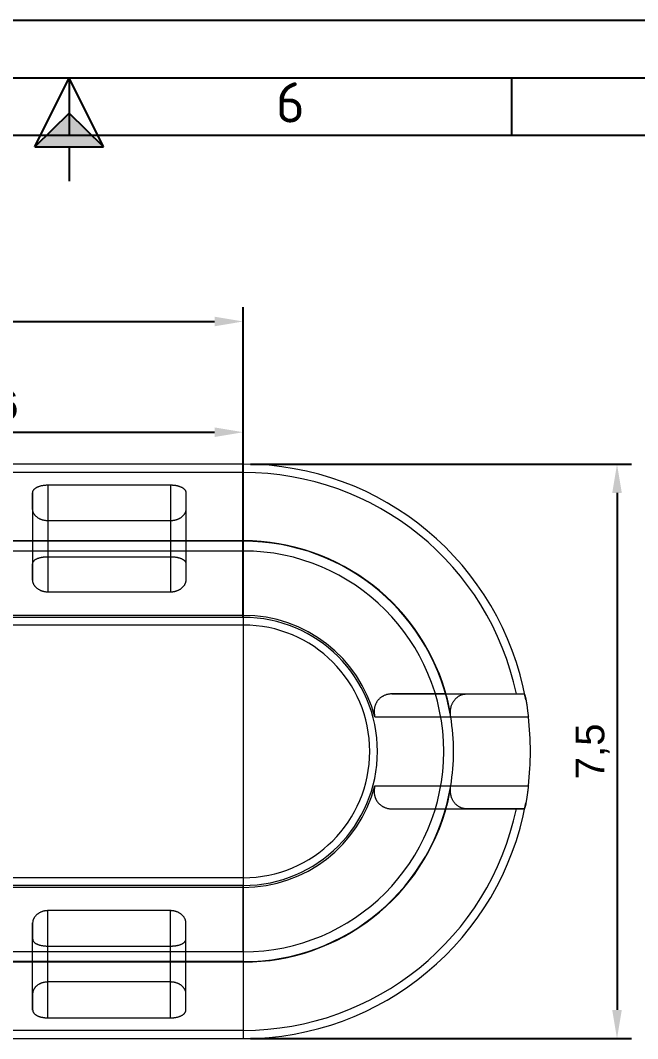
# Paper-space layout 'Presentación1' of a CAD drawing. Header units: millimetres. Extents: x 455 to 9071, y 15 to 4053.
# Drawn here: x 667.8 to 721.5, y 223.7 to 312.3 of the extents above; entities that cross this region are included whole.
import ezdxf

# ---------------------------------------------------------------- set-up
doc = ezdxf.new("R2010")
doc.units = ezdxf.units.MM
doc.layers.get('0').update_dxf_attribs({"color": 1})
doc.layers.add('Cotas', color=6, linetype='Continuous', lineweight=5)
for name, color, linetype in [('formato', 7, 'Continuous'), ('modulación', 6, 'Continuous'), ('modulación @ 1', 6, 'Continuous'), ('rótulo', 1, 'Continuous')]:
    doc.layers.add(name, color=color, linetype=linetype)
doc.styles.get("Standard").update_dxf_attribs({"font": 'arial.ttf'})
doc.dimstyles.new('ISO-25', dxfattribs={"dimtxt": 2.5, "dimasz": 2.5, "dimexe": 1.25, "dimexo": 0.625, "dimtad": 1, "dimlfac": 0.15, "dimtxsty": 'Standard', "dimcen": 2.5, "dimadec": 0, "dimazin": 0, "dimtfac": 1, "dimtmove": 0, "dimatfit": 3, "dimfxl": 1, "dimarcsym": 0})

# ---------------------------------------------------------------- blocks, each defined once
blk = doc.blocks.new('BORDER')
blk.add_line((420, 297), (0, 297))
blk = doc.blocks.new('flechacentr')
blk.add_hatch(color=6).paths.add_polyline_path([(6, -3), (6, 3), (3.08, 0)])
at = {"color": 6}
for p, q in [((6, 3), (0, 0)), ((6, 3), (3.08, 0)), ((6, -3), (6, 3)), ((6, -3), (0, 0)), ((3.08, 0), (6, -3)), ((6, 0), (9, 0))]:
    blk.add_line(p, q, dxfattribs=at)
blk = doc.blocks.new('*D4')
at = {"layer": 'Cotas', "color": 0, "lineweight": -2, "transparency": 16777216}
for p, q in [((567.215, 274.323), (567.215, 287.367)), ((687.215, 274.323), (687.215, 287.367)), ((569.715, 286.117), (684.715, 286.117))]:
    blk.add_line(p, q, dxfattribs=at)
at = {"layer": 'Cotas', "color": 0, "transparency": 16777216}
for points in [[(569.715, 286.533), (569.715, 285.7), (567.215, 286.117)], [(684.715, 286.533), (684.715, 285.7), (687.215, 286.117)]]:
    blk.add_solid(points, dxfattribs=at)
at = {"layer": 'Defpoints', "color": 0, "transparency": 16777216}
for p in [(687.215, 286.117), (567.215, 273.698, -2037.069), (687.215, 273.698, -2037.069)]:
    blk.add_point(p, dxfattribs=at)
at = {"layer": 'Cotas', "color": 0, "transparency": 16777216, "insert": (627.215, 288.018), "char_height": 2.5, "attachment_point": 5}
blk.add_mtext('18', dxfattribs=at)
blk = doc.blocks.new('*D5')
at = {"layer": 'Cotas', "color": 0, "lineweight": -2, "transparency": 16777216}
for p, q in [((687.84, 273.698), (720.985, 273.698)), ((719.735, 271.198), (719.735, 226.198)), ((687.84, 223.698), (720.985, 223.698))]:
    blk.add_line(p, q, dxfattribs=at)
at = {"layer": 'Cotas', "color": 0, "transparency": 16777216}
for points in [[(719.318, 271.198), (720.152, 271.198), (719.735, 273.698)], [(719.318, 226.198), (720.152, 226.198), (719.735, 223.698)]]:
    blk.add_solid(points, dxfattribs=at)
at = {"layer": 'Defpoints', "color": 0, "transparency": 16777216}
for p in [(687.215, 273.698, -2037.069), (687.215, 223.698, -2037.069), (719.735, 223.698)]:
    blk.add_point(p, dxfattribs=at)
at = {"layer": 'Cotas', "color": 0, "transparency": 16777216, "insert": (717.613, 248.698), "char_height": 2.5, "attachment_point": 5, "rotation": 90}
blk.add_mtext('7,5', dxfattribs=at)
blk = doc.blocks.new('*D14')
at = {"layer": 'Cotas', "color": 0, "lineweight": -2, "transparency": 16777216}
for p, q in [((643.215, 253.282), (643.215, 277.729)), ((687.215, 260.323), (687.215, 277.729)), ((645.715, 276.479), (684.715, 276.479))]:
    blk.add_line(p, q, dxfattribs=at)
at = {"layer": 'Cotas', "color": 0, "transparency": 16777216}
for points in [[(645.715, 276.896), (645.715, 276.063), (643.215, 276.479)], [(684.715, 276.896), (684.715, 276.063), (687.215, 276.479)]]:
    blk.add_solid(points, dxfattribs=at)
at = {"layer": 'Defpoints', "color": 0, "transparency": 16777216}
for p in [(687.215, 276.479), (687.215, 259.698, -2037.069), (643.215, 252.657)]:
    blk.add_point(p, dxfattribs=at)
at = {"layer": 'Cotas', "color": 0, "transparency": 16777216, "insert": (665.215, 278.607), "char_height": 2.5, "attachment_point": 5}
blk.add_mtext('6,6', dxfattribs=at)

psp = doc.layouts.new('Presentación1')

# ---------------------------------------------------------------- linework, layer by layer
at = {"linetype": 'Continuous', "lineweight": 15}
for p, q in [((687.215, 273.698, -2037.069), (567.215, 273.698, -2037.069)), ((687.215, 272.978, -2037.069), (567.215, 272.978, -2037.069)), ((687.215, 260.365, -2037.069), (687.215, 273.698, -2037.069)), ((687.215, 272.978, -2037.069), (687.215, 224.419, -2037.069)), ((668.882, 269.762, -2037.069), (668.882, 271.208, -2037.069)), ((668.882, 271.208, -2037.069), (668.882, 265.028, -2037.069)), ((670.215, 271.888, -2037.069), (680.882, 271.888, -2037.069)), ((670.215, 271.888, -2037.069), (670.215, 265.643, -2037.069)), ((680.882, 271.888, -2037.069), (680.882, 265.643, -2037.069)), ((682.215, 271.208, -2037.069), (682.215, 269.762, -2037.069)), ((682.215, 271.208, -2037.069), (682.215, 265.028, -2037.069)), ((668.882, 269.762, -2037.069), (668.882, 263.609, -2037.069)), ((682.215, 269.762, -2037.069), (682.215, 263.609, -2037.069)), ((680.882, 268.768, -2037.069), (670.215, 268.768, -2037.069)), ((670.215, 268.768, -2037.069), (670.215, 262.559, -2037.069)), ((680.882, 268.768, -2037.069), (680.882, 262.559, -2037.069)), ((687.215, 267.032, -2037.069), (615.215, 267.032, -2037.069)), ((687.215, 266.998, -2037.069), (615.215, 266.998, -2037.069)), ((687.215, 266.998, -2037.069), (687.215, 267.032, -2037.069)), ((687.215, 267.032, -2037.069), (687.215, 260.535, -2037.069)), ((687.215, 266.139, -2037.069), (567.215, 266.139, -2037.069)), ((687.215, 260.365, -2037.069), (687.215, 266.139, -2037.069)), ((668.882, 263.609, -2037.069), (668.882, 265.028, -2037.069)), ((670.215, 265.643, -2037.069), (680.882, 265.643, -2037.069)), ((682.215, 265.028, -2037.069), (682.215, 263.609, -2037.069)), ((680.882, 262.559, -2037.069), (670.215, 262.559, -2037.069)), ((687.215, 260.365, -2037.069), (567.215, 260.365, -2037.069)), ((687.215, 259.698, -2037.069), (567.215, 259.698, -2037.069)), ((687.215, 260.535, -2037.069), (615.215, 260.535, -2037.069)), ((687.215, 259.698, -2037.069), (687.215, 237.698, -2037.069)), ((704.803, 253.698, -2037.069), (700.142, 253.698, -2037.069)), ((700.142, 253.698, -2037.069), (706.652, 253.698, -2037.069)), ((704.803, 253.698, -2037.069), (711.642, 253.698, -2037.069)), ((706.652, 253.698, -2037.069), (710.974, 253.698, -2037.069)), ((698.665, 251.698, -2037.069), (705.264, 251.698, -2037.069)), ((705.267, 251.698, -2037.069), (712.018, 251.698, -2037.069)), ((698.665, 245.698, -2037.069), (705.264, 245.698, -2037.069)), ((705.267, 245.698, -2037.069), (712.018, 245.698, -2037.069)), ((700.142, 243.698, -2037.069), (704.803, 243.698, -2037.069)), ((700.142, 243.698, -2037.069), (706.652, 243.698, -2037.069)), ((704.803, 243.698, -2037.069), (711.642, 243.698, -2037.069)), ((710.974, 243.698, -2037.069), (706.652, 243.698, -2037.069)), ((687.215, 237.698, -2037.069), (567.215, 237.698, -2037.069)), ((687.215, 237.032, -2037.069), (567.215, 237.032, -2037.069)), ((687.215, 236.862, -2037.069), (643.215, 236.862, -2037.069)), ((687.215, 237.032, -2037.069), (687.215, 223.698, -2037.069)), ((687.215, 231.258, -2037.069), (687.215, 237.032, -2037.069)), ((687.215, 236.862, -2037.069), (687.215, 230.365, -2037.069)), ((680.882, 234.838, -2037.069), (670.215, 234.838, -2037.069)), ((670.215, 228.629, -2037.069), (670.215, 234.838, -2037.069)), ((680.882, 228.629, -2037.069), (680.882, 234.838, -2037.069)), ((668.882, 233.788, -2037.069), (668.882, 232.368, -2037.069)), ((668.882, 227.635, -2037.069), (668.882, 233.788, -2037.069)), ((682.215, 232.368, -2037.069), (682.215, 233.788, -2037.069)), ((682.215, 227.635, -2037.069), (682.215, 233.788, -2037.069)), ((668.882, 226.189, -2037.069), (668.882, 232.368, -2037.069)), ((682.215, 226.189, -2037.069), (682.215, 232.368, -2037.069)), ((670.215, 231.754, -2037.069), (680.882, 231.754, -2037.069)), ((670.215, 225.508, -2037.069), (670.215, 231.754, -2037.069)), ((680.882, 225.508, -2037.069), (680.882, 231.754, -2037.069)), ((687.215, 231.258, -2037.069), (567.215, 231.258, -2037.069)), ((687.215, 230.398, -2037.069), (643.215, 230.398, -2037.069)), ((687.215, 230.365, -2037.069), (643.215, 230.365, -2037.069)), ((687.215, 230.365, -2037.069), (687.215, 230.398, -2037.069)), ((680.882, 228.629, -2037.069), (670.215, 228.629, -2037.069)), ((668.882, 227.635, -2037.069), (668.882, 226.189, -2037.069)), ((682.215, 226.189, -2037.069), (682.215, 227.635, -2037.069)), ((670.215, 225.508, -2037.069), (680.882, 225.508, -2037.069)), ((687.215, 224.419, -2037.069), (567.215, 224.419, -2037.069)), ((567.215, 223.698, -2037.069), (687.215, 223.698, -2037.069))]:
    psp.add_line(p, q, dxfattribs=at)
for radius, start, end in [(25, 10.34742, 90), (24.279, 11.88435, 90), (18.333, 14.17876, 90), (18.3, 9.43538, 90), (17.44, 270, 90), (11.837, 14.68151, 90), (11.667, 270, 90), (11.667, 270, 90), (11, 270, 90), (18.297, 350.56307, 9.43693), (24.983, 353.10327, 6.89673), (11.837, 270, 345.31849), (18.3, 270, 350.56462), (25, 270, 349.65289), (18.333, 270, 345.82124), (24.279, 270, 348.11565)]:
    psp.add_arc((687.215, 248.698, -2037.069), radius, start, end, dxfattribs=at)
for points, knots in [([(668.882, 271.208, -2037.069), (668.882, 271.225, -2037.069), (668.884, 271.261, -2037.069), (668.895, 271.314, -2037.069), (668.913, 271.366, -2037.069), (668.939, 271.417, -2037.069), (668.972, 271.467, -2037.069), (669.012, 271.515, -2037.069), (669.06, 271.561, -2037.069), (669.115, 271.606, -2037.069), (669.178, 271.648, -2037.069), (669.245, 271.686, -2037.069), (669.316, 271.721, -2037.069), (669.391, 271.752, -2037.069), (669.471, 271.78, -2037.069), (669.556, 271.805, -2037.069), (669.641, 271.827, -2037.069), (669.726, 271.845, -2037.069), (669.811, 271.859, -2037.069), (669.897, 271.871, -2037.069), (669.986, 271.879, -2037.069), (670.069, 271.885, -2037.069), (670.145, 271.888, -2037.069), (670.192, 271.888, -2037.069), (670.215, 271.888, -2037.069)], [0, 0, 0, 0, 0.050139, 0.100447, 0.150804, 0.201095, 0.251219, 0.301542, 0.352078, 0.402666, 0.453166, 0.50346, 0.549362, 0.595469, 0.641631, 0.687708, 0.733585, 0.774216, 0.81501, 0.855857, 0.896639, 0.937261, 0.968631, 1, 1, 1, 1]), ([(680.882, 271.888, -2037.069), (680.911, 271.888, -2037.069), (680.97, 271.888, -2037.069), (681.062, 271.883, -2037.069), (681.158, 271.875, -2037.069), (681.256, 271.863, -2037.069), (681.352, 271.848, -2037.069), (681.445, 271.83, -2037.069), (681.535, 271.807, -2037.069), (681.621, 271.782, -2037.069), (681.702, 271.753, -2037.069), (681.78, 271.721, -2037.069), (681.853, 271.686, -2037.069), (681.921, 271.646, -2037.069), (681.983, 271.605, -2037.069), (682.035, 271.563, -2037.069), (682.079, 271.52, -2037.069), (682.115, 271.479, -2037.069), (682.146, 271.436, -2037.069), (682.171, 271.391, -2037.069), (682.191, 271.347, -2037.069), (682.205, 271.301, -2037.069), (682.213, 271.255, -2037.069), (682.215, 271.223, -2037.069), (682.215, 271.208, -2037.069)], [0, 0, 0, 0, 0.039668, 0.079338, 0.124959, 0.170738, 0.216523, 0.262155, 0.308744, 0.35548, 0.402229, 0.448833, 0.498675, 0.548664, 0.598669, 0.648529, 0.692404, 0.7364, 0.780445, 0.824456, 0.868345, 0.912216, 0.956126, 1, 1, 1, 1]), ([(670.215, 268.768, -2037.069), (670.186, 268.768, -2037.069), (670.129, 268.769, -2037.069), (670.044, 268.776, -2037.069), (669.959, 268.787, -2037.069), (669.875, 268.802, -2037.069), (669.792, 268.822, -2037.069), (669.712, 268.845, -2037.069), (669.632, 268.873, -2037.069), (669.554, 268.905, -2037.069), (669.478, 268.942, -2037.069), (669.406, 268.982, -2037.069), (669.334, 269.027, -2037.069), (669.264, 269.078, -2037.069), (669.197, 269.134, -2037.069), (669.135, 269.193, -2037.069), (669.082, 269.254, -2037.069), (669.035, 269.315, -2037.069), (668.994, 269.376, -2037.069), (668.96, 269.439, -2037.069), (668.932, 269.503, -2037.069), (668.909, 269.567, -2037.069), (668.894, 269.632, -2037.069), (668.884, 269.697, -2037.069), (668.882, 269.74, -2037.069), (668.882, 269.762, -2037.069)], [0, 0, 0, 0, 0.036433, 0.07293, 0.109368, 0.146856, 0.184458, 0.222073, 0.259581, 0.300586, 0.341696, 0.382825, 0.423854, 0.472584, 0.521436, 0.570308, 0.619064, 0.666305, 0.713665, 0.761073, 0.808449, 0.855703, 0.903789, 0.951914, 1, 1, 1, 1]), ([(682.215, 269.762, -2037.069), (682.214, 269.74, -2037.069), (682.213, 269.697, -2037.069), (682.203, 269.632, -2037.069), (682.187, 269.567, -2037.069), (682.165, 269.502, -2037.069), (682.136, 269.437, -2037.069), (682.101, 269.374, -2037.069), (682.06, 269.312, -2037.069), (682.013, 269.252, -2037.069), (681.96, 269.193, -2037.069), (681.901, 269.136, -2037.069), (681.836, 269.081, -2037.069), (681.77, 269.032, -2037.069), (681.704, 268.99, -2037.069), (681.639, 268.953, -2037.069), (681.571, 268.918, -2037.069), (681.499, 268.887, -2037.069), (681.423, 268.858, -2037.069), (681.344, 268.833, -2037.069), (681.262, 268.811, -2037.069), (681.177, 268.793, -2037.069), (681.09, 268.78, -2037.069), (681.012, 268.772, -2037.069), (680.942, 268.768, -2037.069), (680.902, 268.768, -2037.069), (680.882, 268.768, -2037.069)], [0, 0, 0, 0, 0.0479619, 0.0960836, 0.1442834, 0.1924796, 0.2405925, 0.2885481, 0.3356379, 0.382934, 0.4303117, 0.4776562, 0.5248796, 0.571919, 0.6093696, 0.6469397, 0.684535, 0.7220724, 0.759493, 0.7972341, 0.835157, 0.8731254, 0.9110122, 0.9487213, 0.9743616, 1, 1, 1, 1]), ([(668.882, 265.028, -2037.069), (668.882, 265.045, -2037.069), (668.884, 265.077, -2037.069), (668.895, 265.125, -2037.069), (668.912, 265.172, -2037.069), (668.937, 265.218, -2037.069), (668.968, 265.263, -2037.069), (669.007, 265.306, -2037.069), (669.053, 265.347, -2037.069), (669.106, 265.386, -2037.069), (669.166, 265.424, -2037.069), (669.231, 265.458, -2037.069), (669.299, 265.488, -2037.069), (669.372, 265.516, -2037.069), (669.449, 265.541, -2037.069), (669.531, 265.564, -2037.069), (669.614, 265.583, -2037.069), (669.698, 265.6, -2037.069), (669.781, 265.613, -2037.069), (669.868, 265.624, -2037.069), (669.955, 265.633, -2037.069), (670.043, 265.638, -2037.069), (670.13, 265.642, -2037.069), (670.187, 265.643, -2037.069), (670.215, 265.643, -2037.069)], [0, 0, 0, 0, 0.048858, 0.097879, 0.146948, 0.195953, 0.244797, 0.293817, 0.343038, 0.392313, 0.441505, 0.490501, 0.535709, 0.581106, 0.626559, 0.671936, 0.717125, 0.758099, 0.799232, 0.840416, 0.881541, 0.922508, 0.961254, 1, 1, 1, 1]), ([(680.882, 265.643, -2037.069), (680.909, 265.643, -2037.069), (680.965, 265.642, -2037.069), (681.055, 265.639, -2037.069), (681.15, 265.632, -2037.069), (681.251, 265.622, -2037.069), (681.349, 265.608, -2037.069), (681.444, 265.591, -2037.069), (681.536, 265.571, -2037.069), (681.624, 265.548, -2037.069), (681.707, 265.522, -2037.069), (681.786, 265.493, -2037.069), (681.86, 265.461, -2037.069), (681.928, 265.425, -2037.069), (681.99, 265.387, -2037.069), (682.042, 265.349, -2037.069), (682.085, 265.31, -2037.069), (682.12, 265.272, -2037.069), (682.15, 265.233, -2037.069), (682.175, 265.192, -2037.069), (682.193, 265.152, -2037.069), (682.206, 265.111, -2037.069), (682.214, 265.07, -2037.069), (682.215, 265.042, -2037.069), (682.215, 265.028, -2037.069)], [0, 0, 0, 0, 0.037726, 0.07545, 0.122579, 0.16987, 0.217169, 0.264304, 0.312108, 0.360066, 0.408034, 0.455852, 0.506145, 0.556594, 0.607055, 0.657365, 0.700834, 0.744426, 0.788066, 0.831672, 0.875153, 0.916757, 0.958394, 1, 1, 1, 1]), ([(670.215, 262.559, -2037.069), (670.187, 262.559, -2037.069), (670.131, 262.56, -2037.069), (670.047, 262.567, -2037.069), (669.964, 262.579, -2037.069), (669.882, 262.595, -2037.069), (669.802, 262.615, -2037.069), (669.723, 262.639, -2037.069), (669.645, 262.668, -2037.069), (669.569, 262.701, -2037.069), (669.497, 262.737, -2037.069), (669.424, 262.779, -2037.069), (669.352, 262.826, -2037.069), (669.282, 262.878, -2037.069), (669.217, 262.934, -2037.069), (669.158, 262.991, -2037.069), (669.105, 263.051, -2037.069), (669.057, 263.112, -2037.069), (669.015, 263.175, -2037.069), (668.978, 263.239, -2037.069), (668.947, 263.303, -2037.069), (668.923, 263.367, -2037.069), (668.904, 263.428, -2037.069), (668.891, 263.489, -2037.069), (668.883, 263.549, -2037.069), (668.882, 263.589, -2037.069), (668.882, 263.609, -2037.069)], [0, 0, 0, 0, 0.035227, 0.070455, 0.106287, 0.142231, 0.178188, 0.214038, 0.252355, 0.290771, 0.329204, 0.367546, 0.413062, 0.458723, 0.50446, 0.55017, 0.595728, 0.642009, 0.688399, 0.734834, 0.781239, 0.827532, 0.870622, 0.913767, 0.956911, 1, 1, 1, 1]), ([(682.215, 263.609, -2037.069), (682.214, 263.587, -2037.069), (682.213, 263.543, -2037.069), (682.203, 263.477, -2037.069), (682.188, 263.41, -2037.069), (682.166, 263.343, -2037.069), (682.138, 263.277, -2037.069), (682.104, 263.211, -2037.069), (682.063, 263.146, -2037.069), (682.017, 263.081, -2037.069), (681.964, 263.018, -2037.069), (681.904, 262.957, -2037.069), (681.839, 262.898, -2037.069), (681.772, 262.846, -2037.069), (681.707, 262.8, -2037.069), (681.643, 262.761, -2037.069), (681.575, 262.724, -2037.069), (681.504, 262.69, -2037.069), (681.428, 262.658, -2037.069), (681.347, 262.63, -2037.069), (681.263, 262.606, -2037.069), (681.175, 262.586, -2037.069), (681.093, 262.573, -2037.069), (681.018, 262.564, -2037.069), (680.95, 262.56, -2037.069), (680.904, 262.559, -2037.069), (680.882, 262.559, -2037.069)], [0, 0, 0, 0, 0.047388, 0.094926, 0.142537, 0.190147, 0.237681, 0.285068, 0.332858, 0.380856, 0.428933, 0.476976, 0.524898, 0.572637, 0.609793, 0.64707, 0.684365, 0.7216, 0.758725, 0.797544, 0.836493, 0.875423, 0.914214, 0.942802, 0.971418, 1, 1, 1, 1]), ([(700.142, 253.698, -2037.069), (700.104, 253.698, -2037.069), (700.027, 253.696, -2037.069), (699.913, 253.684, -2037.069), (699.8, 253.665, -2037.069), (699.688, 253.637, -2037.069), (699.578, 253.602, -2037.069), (699.476, 253.56, -2037.069), (699.383, 253.515, -2037.069), (699.299, 253.466, -2037.069), (699.216, 253.412, -2037.069), (699.136, 253.351, -2037.069), (699.06, 253.284, -2037.069), (698.99, 253.213, -2037.069), (698.926, 253.139, -2037.069), (698.868, 253.062, -2037.069), (698.815, 252.98, -2037.069), (698.766, 252.893, -2037.069), (698.725, 252.806, -2037.069), (698.691, 252.72, -2037.069), (698.664, 252.638, -2037.069), (698.641, 252.552, -2037.069), (698.623, 252.463, -2037.069), (698.61, 252.372, -2037.069), (698.603, 252.278, -2037.069), (698.6, 252.183, -2037.069), (698.603, 252.086, -2037.069), (698.611, 251.989, -2037.069), (698.624, 251.891, -2037.069), (698.642, 251.794, -2037.069), (698.657, 251.73, -2037.069), (698.665, 251.698, -2037.069)], [0, 0, 0, 0, 0.046404, 0.092925, 0.139492, 0.186045, 0.232534, 0.278919, 0.316777, 0.354745, 0.392749, 0.43073, 0.468643, 0.506466, 0.539887, 0.573414, 0.606954, 0.640437, 0.673822, 0.700895, 0.728059, 0.755242, 0.782384, 0.809438, 0.836608, 0.863884, 0.891198, 0.918478, 0.945651, 0.972825, 1, 1, 1, 1]), ([(704.99, 253.189, -2037.069), (704.984, 253.213, -2037.069), (704.971, 253.262, -2037.069), (704.953, 253.328, -2037.069), (704.936, 253.391, -2037.069), (704.919, 253.449, -2037.069), (704.902, 253.501, -2037.069), (704.886, 253.548, -2037.069), (704.872, 253.588, -2037.069), (704.858, 253.621, -2037.069), (704.845, 253.65, -2037.069), (704.833, 253.672, -2037.069), (704.821, 253.688, -2037.069), (704.811, 253.697, -2037.069), (704.806, 253.698, -2037.069), (704.803, 253.698, -2037.069)], [0, 0, 0, 0, 0.076355, 0.152766, 0.229121, 0.307669, 0.38628, 0.464827, 0.541192, 0.617617, 0.693981, 0.772618, 0.851321, 0.929957, 1, 1, 1, 1]), ([(705.264, 251.698, -2037.069), (705.259, 251.732, -2037.069), (705.249, 251.801, -2037.069), (705.239, 251.904, -2037.069), (705.234, 252.007, -2037.069), (705.233, 252.109, -2037.069), (705.237, 252.21, -2037.069), (705.247, 252.309, -2037.069), (705.261, 252.406, -2037.069), (705.279, 252.501, -2037.069), (705.302, 252.593, -2037.069), (705.329, 252.681, -2037.069), (705.36, 252.767, -2037.069), (705.395, 252.85, -2037.069), (705.433, 252.929, -2037.069), (705.475, 253.004, -2037.069), (705.523, 253.08, -2037.069), (705.578, 253.157, -2037.069), (705.64, 253.233, -2037.069), (705.706, 253.303, -2037.069), (705.774, 253.367, -2037.069), (705.845, 253.425, -2037.069), (705.917, 253.477, -2037.069), (705.99, 253.522, -2037.069), (706.063, 253.561, -2037.069), (706.137, 253.595, -2037.069), (706.213, 253.625, -2037.069), (706.291, 253.65, -2037.069), (706.371, 253.669, -2037.069), (706.451, 253.684, -2037.069), (706.525, 253.693, -2037.069), (706.592, 253.698, -2037.069), (706.632, 253.698, -2037.069), (706.652, 253.698, -2037.069)], [0, 0, 0, 0, 0.029179, 0.058462, 0.087779, 0.117058, 0.146232, 0.175379, 0.204621, 0.233903, 0.263161, 0.292322, 0.321934, 0.351616, 0.381333, 0.411035, 0.440664, 0.477361, 0.514158, 0.551027, 0.587918, 0.624767, 0.661497, 0.696652, 0.731839, 0.76703, 0.802189, 0.838352, 0.874545, 0.910739, 0.946905, 0.973452, 1, 1, 1, 1]), ([(710.974, 253.698, -2037.069), (711.003, 253.698, -2037.069), (711.062, 253.698, -2037.069), (711.143, 253.698, -2037.069), (711.219, 253.698, -2037.069), (711.29, 253.698, -2037.069), (711.356, 253.698, -2037.069), (711.413, 253.698, -2037.069), (711.464, 253.698, -2037.069), (711.509, 253.698, -2037.069), (711.549, 253.698, -2037.069), (711.584, 253.698, -2037.069), (711.616, 253.698, -2037.069), (711.633, 253.698, -2037.069), (711.642, 253.698, -2037.069)], [0, 0, 0, 0, 0.087976, 0.175962, 0.263938, 0.352253, 0.440578, 0.528894, 0.607289, 0.685691, 0.764086, 0.842722, 0.921364, 1, 1, 1, 1]), ([(711.642, 253.698, -2037.069), (711.646, 253.698, -2037.069), (711.653, 253.696, -2037.069), (711.665, 253.686, -2037.069), (711.678, 253.67, -2037.069), (711.69, 253.648, -2037.069), (711.703, 253.62, -2037.069), (711.716, 253.585, -2037.069), (711.729, 253.545, -2037.069), (711.742, 253.498, -2037.069), (711.755, 253.446, -2037.069), (711.769, 253.388, -2037.069), (711.782, 253.325, -2037.069), (711.796, 253.256, -2037.069), (711.81, 253.183, -2037.069), (711.823, 253.105, -2037.069), (711.837, 253.022, -2037.069), (711.851, 252.935, -2037.069), (711.865, 252.844, -2037.069), (711.88, 252.749, -2037.069), (711.894, 252.651, -2037.069), (711.908, 252.55, -2037.069), (711.922, 252.446, -2037.069), (711.937, 252.34, -2037.069), (711.951, 252.231, -2037.069), (711.965, 252.124, -2037.069), (711.978, 252.017, -2037.069), (711.992, 251.911, -2037.069), (712.005, 251.805, -2037.069), (712.013, 251.734, -2037.069), (712.018, 251.698, -2037.069)], [0, 0, 0, 0, 0.035874, 0.071862, 0.107907, 0.143953, 0.179941, 0.215816, 0.251687, 0.287671, 0.323712, 0.359753, 0.395738, 0.431609, 0.467544, 0.503592, 0.539697, 0.575802, 0.611851, 0.647786, 0.683769, 0.719866, 0.756021, 0.792176, 0.828273, 0.864256, 0.898169, 0.932128, 0.966088, 1, 1, 1, 1]), ([(705.267, 251.698, -2037.069), (705.261, 251.736, -2037.069), (705.249, 251.811, -2037.069), (705.23, 251.923, -2037.069), (705.211, 252.035, -2037.069), (705.192, 252.147, -2037.069), (705.173, 252.259, -2037.069), (705.154, 252.368, -2037.069), (705.135, 252.474, -2037.069), (705.117, 252.577, -2037.069), (705.099, 252.677, -2037.069), (705.08, 252.775, -2037.069), (705.061, 252.871, -2037.069), (705.044, 252.953, -2037.069), (705.029, 253.022, -2037.069), (705.016, 253.08, -2037.069), (705.003, 253.136, -2037.069), (704.994, 253.171, -2037.069), (704.99, 253.189, -2037.069)], [0, 0, 0, 0, 0.06678, 0.133613, 0.200393, 0.269114, 0.33789, 0.406609, 0.473391, 0.540223, 0.607005, 0.675728, 0.744508, 0.813231, 0.859783, 0.906335, 0.953167, 1, 1, 1, 1]), ([(698.665, 245.698, -2037.069), (698.658, 245.668, -2037.069), (698.642, 245.606, -2037.069), (698.625, 245.512, -2037.069), (698.612, 245.418, -2037.069), (698.603, 245.324, -2037.069), (698.6, 245.23, -2037.069), (698.602, 245.138, -2037.069), (698.608, 245.047, -2037.069), (698.62, 244.958, -2037.069), (698.636, 244.871, -2037.069), (698.656, 244.787, -2037.069), (698.68, 244.707, -2037.069), (698.709, 244.631, -2037.069), (698.74, 244.557, -2037.069), (698.775, 244.487, -2037.069), (698.817, 244.413, -2037.069), (698.865, 244.338, -2037.069), (698.922, 244.262, -2037.069), (698.982, 244.192, -2037.069), (699.046, 244.127, -2037.069), (699.112, 244.067, -2037.069), (699.181, 244.011, -2037.069), (699.254, 243.959, -2037.069), (699.33, 243.912, -2037.069), (699.407, 243.87, -2037.069), (699.495, 243.828, -2037.069), (699.596, 243.789, -2037.069), (699.708, 243.754, -2037.069), (699.819, 243.728, -2037.069), (699.928, 243.711, -2037.069), (700.035, 243.7, -2037.069), (700.106, 243.699, -2037.069), (700.142, 243.698, -2037.069)], [0, 0, 0, 0, 0.026227, 0.052546, 0.07889, 0.105195, 0.131411, 0.157662, 0.184004, 0.210384, 0.236738, 0.262999, 0.288745, 0.314553, 0.340392, 0.366218, 0.391981, 0.424932, 0.45797, 0.491075, 0.524203, 0.557298, 0.590286, 0.62467, 0.659085, 0.693505, 0.727894, 0.775028, 0.822194, 0.869333, 0.912881, 0.95645, 1, 1, 1, 1]), ([(704.99, 244.208, -2037.069), (704.996, 244.233, -2037.069), (705.009, 244.284, -2037.069), (705.027, 244.366, -2037.069), (705.046, 244.453, -2037.069), (705.065, 244.544, -2037.069), (705.084, 244.641, -2037.069), (705.102, 244.74, -2037.069), (705.121, 244.841, -2037.069), (705.139, 244.944, -2037.069), (705.158, 245.05, -2037.069), (705.177, 245.159, -2037.069), (705.196, 245.272, -2037.069), (705.213, 245.373, -2037.069), (705.228, 245.463, -2037.069), (705.241, 245.541, -2037.069), (705.254, 245.62, -2037.069), (705.263, 245.672, -2037.069), (705.267, 245.698, -2037.069)], [0, 0, 0, 0, 0.066779, 0.13361, 0.200389, 0.269107, 0.337883, 0.406602, 0.473381, 0.540212, 0.606992, 0.675712, 0.744489, 0.813209, 0.859767, 0.906324, 0.953162, 1, 1, 1, 1]), ([(706.652, 243.698, -2037.069), (706.616, 243.699, -2037.069), (706.545, 243.701, -2037.069), (706.44, 243.714, -2037.069), (706.344, 243.733, -2037.069), (706.256, 243.758, -2037.069), (706.178, 243.785, -2037.069), (706.1, 243.818, -2037.069), (706.023, 243.856, -2037.069), (705.946, 243.901, -2037.069), (705.87, 243.953, -2037.069), (705.795, 244.011, -2037.069), (705.724, 244.076, -2037.069), (705.655, 244.147, -2037.069), (705.591, 244.222, -2037.069), (705.533, 244.302, -2037.069), (705.479, 244.386, -2037.069), (705.429, 244.475, -2037.069), (705.384, 244.57, -2037.069), (705.346, 244.665, -2037.069), (705.315, 244.759, -2037.069), (705.29, 244.852, -2037.069), (705.269, 244.947, -2037.069), (705.252, 245.045, -2037.069), (705.24, 245.147, -2037.069), (705.234, 245.254, -2037.069), (705.233, 245.364, -2037.069), (705.238, 245.476, -2037.069), (705.248, 245.587, -2037.069), (705.259, 245.661, -2037.069), (705.264, 245.698, -2037.069)], [0, 0, 0, 0, 0.04714, 0.09431, 0.141447, 0.17771, 0.214004, 0.250295, 0.286553, 0.324588, 0.362739, 0.400931, 0.439103, 0.477206, 0.515209, 0.550578, 0.586063, 0.621567, 0.657014, 0.692351, 0.722167, 0.752084, 0.782027, 0.811926, 0.841726, 0.87329, 0.904986, 0.93673, 0.968432, 1, 1, 1, 1]), ([(712.018, 245.698, -2037.069), (712.013, 245.661, -2037.069), (712.004, 245.585, -2037.069), (711.99, 245.472, -2037.069), (711.976, 245.36, -2037.069), (711.962, 245.249, -2037.069), (711.947, 245.139, -2037.069), (711.933, 245.031, -2037.069), (711.919, 244.926, -2037.069), (711.905, 244.822, -2037.069), (711.89, 244.722, -2037.069), (711.876, 244.624, -2037.069), (711.862, 244.53, -2037.069), (711.848, 244.44, -2037.069), (711.834, 244.354, -2037.069), (711.82, 244.273, -2037.069), (711.806, 244.195, -2037.069), (711.792, 244.123, -2037.069), (711.779, 244.055, -2037.069), (711.765, 243.993, -2037.069), (711.752, 243.937, -2037.069), (711.739, 243.886, -2037.069), (711.725, 243.841, -2037.069), (711.712, 243.802, -2037.069), (711.699, 243.768, -2037.069), (711.687, 243.742, -2037.069), (711.675, 243.722, -2037.069), (711.664, 243.709, -2037.069), (711.653, 243.7, -2037.069), (711.645, 243.699, -2037.069), (711.642, 243.698, -2037.069)], [0, 0, 0, 0, 0.035997, 0.072108, 0.108276, 0.144445, 0.180556, 0.216553, 0.25255, 0.28866, 0.324827, 0.360995, 0.397105, 0.433101, 0.469106, 0.505224, 0.5414, 0.577577, 0.613695, 0.649699, 0.68567, 0.721755, 0.757898, 0.794041, 0.830126, 0.866097, 0.899549, 0.933048, 0.966547, 1, 1, 1, 1]), ([(704.803, 243.698, -2037.069), (704.806, 243.699, -2037.069), (704.812, 243.7, -2037.069), (704.822, 243.71, -2037.069), (704.833, 243.725, -2037.069), (704.845, 243.747, -2037.069), (704.858, 243.775, -2037.069), (704.872, 243.809, -2037.069), (704.886, 243.849, -2037.069), (704.902, 243.894, -2037.069), (704.918, 243.945, -2037.069), (704.935, 244.001, -2037.069), (704.952, 244.064, -2037.069), (704.971, 244.132, -2037.069), (704.983, 244.182, -2037.069), (704.99, 244.208, -2037.069)], [0, 0, 0, 0, 0.075549, 0.151157, 0.226707, 0.304476, 0.382308, 0.460077, 0.535616, 0.611212, 0.686751, 0.764432, 0.842176, 0.919858, 1, 1, 1, 1]), ([(711.642, 243.698, -2037.069), (711.633, 243.698, -2037.069), (711.616, 243.698, -2037.069), (711.584, 243.698, -2037.069), (711.551, 243.698, -2037.069), (711.518, 243.698, -2037.069), (711.485, 243.698, -2037.069), (711.45, 243.698, -2037.069), (711.409, 243.698, -2037.069), (711.359, 243.698, -2037.069), (711.3, 243.698, -2037.069), (711.239, 243.698, -2037.069), (711.176, 243.698, -2037.069), (711.113, 243.698, -2037.069), (711.045, 243.698, -2037.069), (710.998, 243.698, -2037.069), (710.974, 243.698, -2037.069)], [0, 0, 0, 0, 0.079036, 0.158079, 0.237115, 0.29651, 0.355904, 0.415068, 0.474232, 0.554262, 0.634298, 0.714327, 0.785706, 0.857083, 0.928541, 1, 1, 1, 1]), ([(670.215, 234.838, -2037.069), (670.186, 234.837, -2037.069), (670.127, 234.836, -2037.069), (670.04, 234.829, -2037.069), (669.955, 234.817, -2037.069), (669.871, 234.8, -2037.069), (669.79, 234.779, -2037.069), (669.712, 234.754, -2037.069), (669.637, 234.725, -2037.069), (669.562, 234.692, -2037.069), (669.487, 234.655, -2037.069), (669.415, 234.612, -2037.069), (669.346, 234.567, -2037.069), (669.283, 234.519, -2037.069), (669.219, 234.464, -2037.069), (669.156, 234.403, -2037.069), (669.096, 234.335, -2037.069), (669.043, 234.265, -2037.069), (668.998, 234.194, -2037.069), (668.961, 234.124, -2037.069), (668.931, 234.055, -2037.069), (668.909, 233.988, -2037.069), (668.894, 233.921, -2037.069), (668.884, 233.854, -2037.069), (668.882, 233.81, -2037.069), (668.882, 233.788, -2037.069)], [0, 0, 0, 0, 0.03671, 0.073556, 0.11041, 0.147134, 0.183561, 0.220089, 0.256632, 0.293082, 0.334294, 0.375636, 0.41705, 0.458441, 0.499693, 0.551794, 0.604066, 0.656416, 0.708728, 0.760863, 0.808615, 0.85648, 0.904384, 0.952248, 1, 1, 1, 1]), ([(682.215, 233.788, -2037.069), (682.214, 233.811, -2037.069), (682.213, 233.858, -2037.069), (682.202, 233.929, -2037.069), (682.185, 233.998, -2037.069), (682.161, 234.066, -2037.069), (682.132, 234.132, -2037.069), (682.097, 234.197, -2037.069), (682.056, 234.262, -2037.069), (682.009, 234.325, -2037.069), (681.957, 234.386, -2037.069), (681.901, 234.443, -2037.069), (681.841, 234.496, -2037.069), (681.776, 234.548, -2037.069), (681.706, 234.597, -2037.069), (681.637, 234.639, -2037.069), (681.568, 234.676, -2037.069), (681.502, 234.708, -2037.069), (681.433, 234.736, -2037.069), (681.361, 234.762, -2037.069), (681.287, 234.784, -2037.069), (681.21, 234.803, -2037.069), (681.13, 234.818, -2037.069), (681.049, 234.829, -2037.069), (680.967, 234.836, -2037.069), (680.911, 234.838, -2037.069), (680.883, 234.838, -2037.069), (680.882, 234.838, -2037.069)], [0, 0, 0, 0, 0.05059, 0.101226, 0.151817, 0.199003, 0.24635, 0.293769, 0.341174, 0.388488, 0.435651, 0.479173, 0.522835, 0.566522, 0.610139, 0.653621, 0.687927, 0.722346, 0.756787, 0.791173, 0.825451, 0.860008, 0.894725, 0.929489, 0.964183, 0.998719, 1, 1, 1, 1]), ([(668.882, 232.368, -2037.069), (668.882, 232.352, -2037.069), (668.884, 232.32, -2037.069), (668.895, 232.272, -2037.069), (668.912, 232.224, -2037.069), (668.937, 232.179, -2037.069), (668.968, 232.134, -2037.069), (669.007, 232.091, -2037.069), (669.053, 232.05, -2037.069), (669.106, 232.01, -2037.069), (669.166, 231.973, -2037.069), (669.231, 231.939, -2037.069), (669.299, 231.908, -2037.069), (669.372, 231.881, -2037.069), (669.449, 231.855, -2037.069), (669.531, 231.833, -2037.069), (669.614, 231.813, -2037.069), (669.698, 231.797, -2037.069), (669.781, 231.784, -2037.069), (669.868, 231.773, -2037.069), (669.955, 231.764, -2037.069), (670.043, 231.758, -2037.069), (670.13, 231.755, -2037.069), (670.187, 231.754, -2037.069), (670.215, 231.754, -2037.069)], [0, 0, 0, 0, 0.048858, 0.097879, 0.146948, 0.195953, 0.244797, 0.293817, 0.343038, 0.392313, 0.441505, 0.490501, 0.535709, 0.581106, 0.626559, 0.671936, 0.717125, 0.758099, 0.799232, 0.840416, 0.881541, 0.922508, 0.961254, 1, 1, 1, 1]), ([(680.882, 231.754, -2037.069), (680.91, 231.754, -2037.069), (680.966, 231.755, -2037.069), (681.05, 231.758, -2037.069), (681.14, 231.764, -2037.069), (681.235, 231.773, -2037.069), (681.333, 231.786, -2037.069), (681.429, 231.802, -2037.069), (681.521, 231.822, -2037.069), (681.61, 231.844, -2037.069), (681.694, 231.87, -2037.069), (681.773, 231.898, -2037.069), (681.848, 231.93, -2037.069), (681.917, 231.965, -2037.069), (681.981, 232.004, -2037.069), (682.037, 232.044, -2037.069), (682.083, 232.085, -2037.069), (682.121, 232.126, -2037.069), (682.151, 232.166, -2037.069), (682.176, 232.207, -2037.069), (682.195, 232.249, -2037.069), (682.207, 232.29, -2037.069), (682.214, 232.33, -2037.069), (682.215, 232.356, -2037.069), (682.215, 232.368, -2037.069)], [0, 0, 0, 0, 0.0383297, 0.0767068, 0.1150365, 0.1621454, 0.209418, 0.2566928, 0.3038123, 0.3519906, 0.400327, 0.4486711, 0.4968655, 0.5478885, 0.5990681, 0.6502597, 0.7012991, 0.7455687, 0.789962, 0.8344063, 0.8788141, 0.9230942, 0.9615472, 1, 1, 1, 1]), ([(670.215, 228.629, -2037.069), (670.21, 228.629, -2037.069), (670.174, 228.629, -2037.069), (670.109, 228.626, -2037.069), (670.019, 228.618, -2037.069), (669.931, 228.605, -2037.069), (669.845, 228.588, -2037.069), (669.761, 228.567, -2037.069), (669.681, 228.541, -2037.069), (669.604, 228.513, -2037.069), (669.527, 228.479, -2037.069), (669.452, 228.441, -2037.069), (669.378, 228.398, -2037.069), (669.309, 228.352, -2037.069), (669.245, 228.304, -2037.069), (669.188, 228.254, -2037.069), (669.136, 228.204, -2037.069), (669.089, 228.152, -2037.069), (669.047, 228.099, -2037.069), (669.007, 228.041, -2037.069), (668.971, 227.979, -2037.069), (668.939, 227.912, -2037.069), (668.914, 227.844, -2037.069), (668.896, 227.776, -2037.069), (668.884, 227.706, -2037.069), (668.882, 227.659, -2037.069), (668.882, 227.635, -2037.069)], [0, 0, 0, 0, 0.006837, 0.045145, 0.083592, 0.122049, 0.160369, 0.19849, 0.23672, 0.274965, 0.313107, 0.356341, 0.399684, 0.443045, 0.486304, 0.527963, 0.569719, 0.611518, 0.653295, 0.694971, 0.745057, 0.795279, 0.845552, 0.895783, 0.945877, 1, 1, 1, 1]), ([(682.215, 227.635, -2037.069), (682.214, 227.659, -2037.069), (682.213, 227.708, -2037.069), (682.2, 227.78, -2037.069), (682.181, 227.85, -2037.069), (682.156, 227.917, -2037.069), (682.126, 227.979, -2037.069), (682.089, 228.042, -2037.069), (682.047, 228.103, -2037.069), (681.998, 228.163, -2037.069), (681.946, 228.219, -2037.069), (681.889, 228.272, -2037.069), (681.829, 228.321, -2037.069), (681.764, 228.368, -2037.069), (681.694, 228.413, -2037.069), (681.624, 228.452, -2037.069), (681.555, 228.485, -2037.069), (681.488, 228.514, -2037.069), (681.418, 228.54, -2037.069), (681.345, 228.564, -2037.069), (681.27, 228.584, -2037.069), (681.195, 228.6, -2037.069), (681.118, 228.613, -2037.069), (681.04, 228.622, -2037.069), (680.961, 228.628, -2037.069), (680.908, 228.629, -2037.069), (680.882, 228.629, -2037.069)], [0, 0, 0, 0, 0.053735, 0.107525, 0.16126, 0.208257, 0.255425, 0.302665, 0.34989, 0.397018, 0.443991, 0.486689, 0.529526, 0.57239, 0.615187, 0.657849, 0.692563, 0.727393, 0.76225, 0.797051, 0.831738, 0.865306, 0.899011, 0.932758, 0.966446, 1, 1, 1, 1]), ([(668.882, 226.189, -2037.069), (668.882, 226.171, -2037.069), (668.884, 226.136, -2037.069), (668.895, 226.083, -2037.069), (668.913, 226.031, -2037.069), (668.939, 225.98, -2037.069), (668.972, 225.93, -2037.069), (669.012, 225.882, -2037.069), (669.06, 225.835, -2037.069), (669.115, 225.791, -2037.069), (669.178, 225.749, -2037.069), (669.245, 225.711, -2037.069), (669.316, 225.676, -2037.069), (669.391, 225.645, -2037.069), (669.471, 225.617, -2037.069), (669.556, 225.591, -2037.069), (669.641, 225.57, -2037.069), (669.726, 225.552, -2037.069), (669.811, 225.538, -2037.069), (669.897, 225.526, -2037.069), (669.986, 225.517, -2037.069), (670.069, 225.512, -2037.069), (670.145, 225.509, -2037.069), (670.192, 225.509, -2037.069), (670.215, 225.508, -2037.069)], [0, 0, 0, 0, 0.050139, 0.100447, 0.150804, 0.201095, 0.251219, 0.301542, 0.352078, 0.402666, 0.453166, 0.50346, 0.549362, 0.595469, 0.641631, 0.687708, 0.733585, 0.774216, 0.81501, 0.855857, 0.896639, 0.937261, 0.968631, 1, 1, 1, 1]), ([(680.882, 225.508, -2037.069), (680.912, 225.509, -2037.069), (680.974, 225.509, -2037.069), (681.066, 225.514, -2037.069), (681.16, 225.522, -2037.069), (681.255, 225.533, -2037.069), (681.35, 225.548, -2037.069), (681.443, 225.567, -2037.069), (681.533, 225.589, -2037.069), (681.619, 225.614, -2037.069), (681.701, 225.643, -2037.069), (681.778, 225.675, -2037.069), (681.851, 225.71, -2037.069), (681.92, 225.749, -2037.069), (681.983, 225.792, -2037.069), (682.038, 225.837, -2037.069), (682.085, 225.882, -2037.069), (682.122, 225.927, -2037.069), (682.153, 225.971, -2037.069), (682.177, 226.017, -2037.069), (682.196, 226.063, -2037.069), (682.207, 226.107, -2037.069), (682.214, 226.15, -2037.069), (682.215, 226.176, -2037.069), (682.215, 226.189, -2037.069)], [0, 0, 0, 0, 0.041451, 0.082962, 0.124413, 0.170037, 0.215812, 0.261597, 0.307231, 0.354424, 0.401763, 0.449116, 0.496325, 0.547261, 0.598346, 0.649446, 0.700401, 0.745401, 0.790527, 0.835703, 0.880842, 0.925855, 0.962927, 1, 1, 1, 1])]:
    psp.add_open_spline(points, degree=3, knots=knots, dxfattribs=at)
at = {"layer": 'modulación'}
for p, q in [((474.557, 307.324), (869.557, 307.324)), ((672.053, 307.324), (672.053, 302.324)), ((710.552, 307.324), (710.552, 302.324))]:
    psp.add_line(p, q, dxfattribs=at)
at = {"layer": 'rótulo', "linetype": 'Continuous'}
psp.add_line((479.557, 302.324), (864.557, 302.324), dxfattribs=at)

# ---------------------------------------------------------------- block references
at = {"layer": 'formato'}
psp.add_blockref('BORDER', (454.557, 15.324), dxfattribs=at)
at = {"layer": 'modulación', "rotation": 270}
psp.add_blockref('flechacentr', (672.057, 307.324), dxfattribs=at)

# ---------------------------------------------------------------- texts
at = {"layer": 'modulación @ 1', "insert": (691.307, 305.178), "char_height": 3.5, "width": 38.49893, "attachment_point": 5}
psp.add_mtext('{\\fISOCPEUR|b0|i0|c0|p34;6}', dxfattribs=at)

# ---------------------------------------------------------------- dimensions: what is measured, and where the dimension line sits
at = {"layer": 'Cotas'}
dim = psp.add_linear_dim(base=(687.215, 286.117), p1=(567.215, 273.698, -2037.069), p2=(687.215, 273.698, -2037.069), dimstyle='ISO-25', dxfattribs=at)
dim.commit()
dim.dimension.update_dxf_attribs({"geometry": '*D4', "text_midpoint": (627.215, 286.117), "dimtype": 160})
dim = psp.add_linear_dim(base=(687.215, 276.479), p1=(643.215, 252.657), p2=(687.215, 259.698, -2037.069), dimstyle='ISO-25', dxfattribs=at)
dim.commit()
dim.dimension.update_dxf_attribs({"geometry": '*D14', "text_midpoint": (665.215, 278.607)})
dim = psp.add_linear_dim(base=(719.735, 223.698), p1=(687.215, 273.698, -2037.069), p2=(687.215, 223.698, -2037.069), angle=90, dimstyle='ISO-25', dxfattribs=at)
dim.commit()
dim.dimension.update_dxf_attribs({"geometry": '*D5', "text_midpoint": (717.613, 248.698)})

doc.saveas('drawing.dxf')
